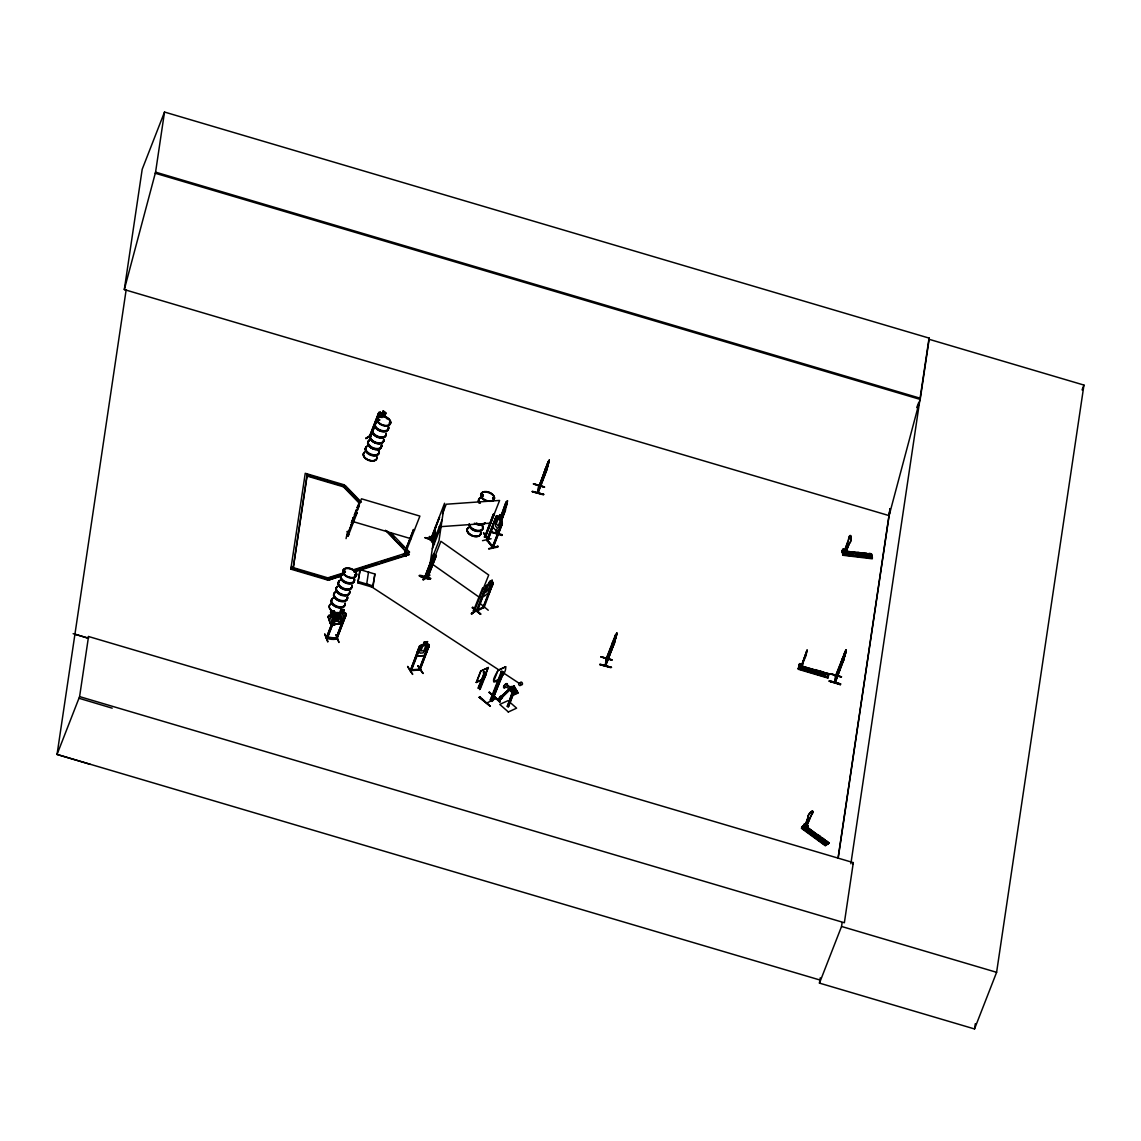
<?xml version="1.0" encoding="UTF-8"?>
<svg xmlns="http://www.w3.org/2000/svg" width="1141" height="1141" viewBox="0 0 1141 1141"><rect width="100%" height="100%" fill="white"/><g stroke="black" fill="none" stroke-linecap="round" stroke-linejoin="round"><path stroke-width="1.5" d="M844.055 550.176L843.142 550.233L844.297 550.347L842.771 553.014L843.556 550.176M844.939 550.233L845.224 553.542L849.375 543.116A3.837 1.184 -83.1 0 0 850.944 539.108A3.837 1.184 -83.1 0 0 850.074 535.514A3.837 1.184 -83.1 0 0 848.519 539.522L844.383 550.975M845.01 550.675L844.968 551.032M844.968 550.889L843.399 550.361M844.497 550.219L843.142 550.233M516.631 690.961L514.919 691.717L514.149 693.728L515.846 692.958L516.631 690.961L515.432 689.891L513.721 690.662L512.822 694.898L518.043 692.558L513.878 686.055L517.814 693.143L512.594 695.497L512.166 691.603L512.822 694.898L510.968 690.933L511.753 688.936L513.45 688.166L514.662 689.221L513.878 691.232L512.166 691.988L512.951 689.991L514.662 689.221M488.633 548.664L497.847 546.211M488.876 548.978L497.975 547.024L497.818 546.154M375.831 423.325L376.031 419.874L375.803 423.325M410.218 670.395L419.931 669.596L429.316 645.164L428.659 644.251L421.072 644.907L419.603 646.063L410.318 670.737L419.047 647.76L420.102 647.96L411.316 670.68L410.104 670.423L410.546 669.567M410.589 669.867L411.687 669.781L410.589 669.51M420.516 669.068L418.932 669.681L427.875 647.018L428.759 646.933L420.045 669.952L420.359 668.754M501.869 535.386L490.915 532.063M496.463 531.977L496.663 533.603L496.706 529.381M496.192 533.475L496.478 529.966M506.333 503.481C507.403 494.695 498.403 525.801 502.639 516.645M501.84 535.471L502.054 534.601L491.044 531.749M503.894 509.785L503.709 511.981C505.648 511.097 505.634 502.311 505.919 504.55L500.243 519.126M505.406 510.926L505.078 510.17L501.612 520.638M500.657 521.508L505.677 509.157L506.119 502.24M506.133 507.374L507.531 500.728L506.404 504.194M506.675 504.051L506.804 502.653M507.16 501.712L506.447 504.094M804.476 824.087L803.093 826.783M805.517 825.742L805.717 824.201L808.128 825.97L804.234 829.593C806.587 827.382 801.51 824.501 801.438 828.323L825.3 845.738L829.022 842.814L826.612 841.045L823.174 843.484L826.612 841.045M805.988 825.157L804.048 824.8M842.158 551.759L842.628 549.349L845.681 550.005L842.628 549.349M842.129 552.173L842.029 550.818L871.424 554.369L872.309 558.805L842.885 555.253M842.728 554.098L872.366 558.177L871.539 554.07C864.479 550.204 872.066 564.239 868.558 553.713M842.914 555.268C841.73 551.973 848.305 552.073 845.952 554.997L844.982 550.604M842.771 554.669L842.058 550.818L871.539 554.07M871.424 554.369L871.396 555.182L845.467 552.059M871.553 555.738L841.944 551.374M805.09 824.558L804.177 824.843M804.548 825.014L805.703 825.628M433.067 540.863L433.323 539.75L432.054 540.934L435.363 532.034M432.382 540.107L433.494 540.021M799.499 664.789L799.698 664.461M799.812 665.075L799.87 663.606L798.786 665.702M801.296 664.775L801.068 665.545L799.984 664.347M482.857 596.201L483.099 593.919M336.88 638.489L326.297 637.89L335.725 613.501L337.337 612.574L328.993 615.341L328.023 616.668L330.205 623.471L332.231 625.539L340.589 622.629C341.644 616.725 338.05 609.622 337.565 613.63L335.54 618.836L336.41 621.16L339.661 621.317L342.271 619.178L344.297 613.986L342.928 612.959M493.326 523.448L492.869 526.971L497.718 532.719L502.24 523.277L501.926 521.537M493.055 526.914L493.497 523.491M612.845 641.87L610.963 650.812L612.731 641.841M613.002 644.152L613.288 641.998M615.042 638.96L615.327 636.792M615.227 639.502L614.856 641.342L616.939 632.941L615.313 639.602M615.997 636.25L616.183 634.852M616.354 635.309L616.81 632.898L606.513 659.584L606.099 658.813L605.7 665.859L614.571 642.483L605.258 665.745L614.856 641.313M841.074 662.336L840.361 667.785L842.243 658.856M842.4 661.138L842.686 658.97M844.426 655.932L844.454 653.08L844.754 653.836M844.582 656.546L845.281 651.211M844.711 656.574L844.825 654.905M845.139 653.365L845.01 651.454M845.381 653.222L845.567 651.825M845.752 652.295L846.166 650.042M845.994 652.253L846.208 649.871L845.196 653.237M843.998 550.575L843.456 549.377L843.028 553.043M346.065 538.623L347.591 531.649M348.362 535.557L347.121 535.443L361.469 498.802L419.902 516.089L405.54 552.8L404.827 552.215M351.114 524.96L353.553 520.111L351.728 525.145M352.626 521.865L351.442 522.564L353.268 517.572L352.983 520.966L353.268 517.572M352.056 522.735L352.227 520.966M354.024 517.515L356.448 512.666L354.623 517.686M355.536 514.42L354.352 515.119L356.163 510.127L355.892 513.521L356.163 510.127M354.965 515.29L356.776 510.298M356.063 512.822L357.047 513.108L356.063 512.822L347.335 535.585L348.219 535.771L357.09 512.865M356.919 510.056L359.358 505.206L357.532 510.241M358.431 506.961L357.261 507.659L359.073 502.668L358.787 506.062L359.073 502.668M404.784 552.572L405.811 552.544L404.684 552.472L413.541 529.567L414.511 530.094L413.513 529.809M404.798 551.845L406.11 551.959M406.909 549.292L405.925 556.366L406.538 548.735M430.628 578.43C424.352 580.755 408.521 570.386 430.628 578.444M434.664 540.321L425.251 537.582M433.994 554.626L433.708 553.884L424.766 577.246L438.985 540.748L444.562 503.252L430.257 540.392L430.756 539.707M425.579 575.749L425.022 576.362L425.679 575.934M425.208 577.275L434.079 553.998M430.642 540.492L439.57 517.13L430.842 539.893M431.041 539.536L431.17 539.065M599.924 664.604C634.724 673.005 577.075 658.642 610.906 667.699M605.172 665.574L614.571 642.483M605.272 665.674L606.185 658.785M606.356 658.885L605.557 664.818L606.171 664.433M606.912 658.628L606.456 657.915M614.2 642.383L614.486 643.125M829.55 680.721C863.281 690.362 806.53 674.474 840.304 684.671M841.473 676.841L830.42 673.703L841.487 676.855M844.739 656.517L834.656 682.717L834.984 681.163M846.208 649.871L835.968 676.556L835.497 675.786L834.67 682.646M836.111 675.957L835.098 682.831L843.584 659.355L843.884 660.097M836.053 675.943L834.984 681.819M840.275 684.771L840.518 683.901M889.096 515.618L920.359 398.28L929.302 338.164L164.518 112.046L142.197 169.282L124.312 289.586L889.096 515.618L890.108 508.644M90.296 764.356L57.05 754.443L126.123 290.028L124.326 289.5L155.575 172.148L164.518 112.046M79.599 696.609L88.542 636.507L853.311 862.625L844.369 922.741L79.599 696.609L57.05 754.443L820.122 980.062M342.842 573.124L327.838 577.859L327.353 579.942L290.827 569.145L305.246 473.301L343.912 484.74L343.427 486.808L359.472 503.438M307.385 473.943L293.166 568.403L307.1 474.642L332.017 482.015M327.353 579.942L327.838 577.859L291.312 567.063L291.026 567.776M359.743 502.725L343.712 486.109L307.186 475.298L306.9 476.011L343.427 486.808L343.912 484.74M357.86 582.866L360.142 569.659L374.904 574.023L373.136 585.932L372.622 587.244L357.86 582.866L360.142 569.659M368.543 571.755L366.76 583.664L499.159 670.109M372.622 587.244L374.904 574.023M430.143 563.412L435.734 525.901M532.334 491.643C567.134 500.2 509.485 485.595 543.316 494.795M533.517 483.798L544.571 486.993L533.489 483.827M538.837 485.98L538.067 492.855L538.523 491.985M538.937 485.738L539.508 485.167L538.994 486.679L548.365 461.249L548.122 463.517M545.17 468.98L543.173 477.894L544.271 475.854M545.683 469.122L545.369 471.276L547.723 463.916M546.995 469.564L538.124 492.926L537.782 492.113M547.523 466.683L548.179 461.663M547.052 468.38L537.682 492.812L547.181 468.452L549.22 460.037L548.721 462.433M548.365 463.374L548.564 461.977M799.941 664.789L798.343 668.84L799.071 666.929L802.08 667.813L801.467 669.567L802.565 664.575L799.556 663.691L798.286 669.282L827.967 678.054L828.238 676.756L801.852 668.968M799.057 665.132L798.486 668.184L824.857 675.985M799.014 667.243L800.141 663.691M799.556 663.691L802.522 664.846M799.87 663.606L798.743 667.157L802.08 667.813M800.74 667.941L806.972 650.185L806.117 655.447L800.74 667.941L807.072 650.227M800.968 668.013L807.2 650.256M815.016 669.567C811.351 673.917 820.065 676.499 818.04 670.466L814.902 669.867M820.707 671.25L820.065 675.073L820.707 671.25L823.716 672.149L823.089 675.957L823.716 672.149M828.223 677.155L828.737 673.632L825.727 672.748L825.086 676.556L828.066 677.312M828.737 673.632L828.109 677.44L798.386 668.526M929.302 338.164L928.888 339.234L1083.95 385.073L996.606 972.317L974.528 1028.954L819.466 983.114L820.251 977.823M838.079 857.946L889.994 508.872M838.179 858.061L890.123 508.758M819.466 983.114L841.545 926.463L842.058 922.983M850.872 863.751L928.888 339.234M974.528 1028.954L975.313 1023.691M804.405 825.057L804.633 824.173L803.307 826.94M427.162 578.416L436.333 555.638L435.52 555.068L426.363 577.859L426.691 576.989L427.704 577.688M426.477 577.917L427.604 578.316L426.848 577.745M436.333 555.638L427.376 578.516L427.176 576.918M482.529 588.214L483.342 588.785L482.529 588.214L473.372 611.005L473.7 610.135L474.713 610.834M473.601 610.806L474.513 611.448L474.927 610.677L473.929 609.979M501.912 535.001L490.872 532.134M509.984 689.321L502.525 696.609A2.553 1.041 -48.7 0 1 499.901 699.504A2.553 1.041 -48.7 0 1 499.273 697.85A2.553 1.041 -48.7 0 1 502.126 695.539L509.67 688.522M510.198 689.521L502.753 696.809A2.553 1.041 -48.7 0 1 500.129 699.704A2.553 1.041 -48.7 0 1 499.501 698.05A2.553 1.041 -48.7 0 1 502.34 695.725M843.769 550.533L843.456 549.377M507.346 503.067L502.853 514.206L503.994 508.601M419.446 576.048L430.399 579.271M419.489 575.749L430.485 578.829M610.977 667.328L600.009 664.133M829.364 681.177L840.361 684.3L829.407 681.106M828.537 673.989L798.843 665.26L828.623 673.932L828.366 675.158M798.671 666.43L798.843 665.317M828.466 674.474L798.743 666.002M828.066 677.654L798.358 668.74M532.405 491.286L543.387 494.424M803.806 828.509L826.384 845.025L802.194 827.368L802.651 826.184M513.193 694.584L508.444 706.764L507.36 706.521L514.42 685.812L513.293 688.708M800.54 664.547L800.911 665.36M547.052 468.423L547.68 466.655M515.361 691.36L517.814 693.143L513.878 686.055L512.68 690.162L513.45 688.166M613.444 640.828L612.132 646.391L615.541 638.047M842.842 657.815L841.53 663.363L842.243 662.293M369.285 436.661L370.226 437.402M369.627 435.948L370.14 437.331M545.854 467.967L544.499 473.515L548.992 462.376M804.191 827.881L807.985 817.256A3.837 1.227 -53.7 0 1 809.554 813.248A3.837 1.227 -53.7 0 1 812.677 811.222A3.837 1.227 -53.7 0 1 811.108 815.23L806.402 826.441L804.376 828.009L806.587 826.583L811.294 815.359A3.837 1.227 -53.7 0 0 812.863 811.351A3.837 1.227 -53.7 0 0 809.739 813.376A3.837 1.227 -53.7 0 0 808.17 817.384L804.376 828.009M844.611 551.003L848.148 541.191M836.039 676.456L836.396 674.987L835.84 675.629M378.327 419.745L378.484 419.317M378.983 419.931L377.6 419.275L378.37 420.116M379.568 420.102L377.985 420.188L378.227 418.989M379.596 420.23L379.382 419.432L378.869 420.23M389.409 423.069L389.409 422.812M343.412 571.484L345.452 571.727M355.436 574.494L355.593 575.093M355.849 575.264L355.507 574.522M482.885 494.78C484.797 497.048 480.033 495.536 482.13 494.709M492.612 498.346L493.768 498.802M493.34 498.817L492.826 498.132M492.998 498.859L493.269 498.146M861.041 555.068C860.671 550.989 856.649 556.28 860.984 554.982M817.569 671.892L815.245 671.621M513.436 686.34C512.551 689.92 514.705 683.901 511.353 687.467M337.308 637.933L336.353 637.919C338.321 640.743 324.729 638.817 327.182 637.919L336.167 615.341L335.212 615.299L326.355 638.218L326.925 637.434L336.024 638.104L326.768 637.049M88.542 636.507L87.886 638.147L74.935 634.211M290.827 569.145L291.112 568.432L327.624 579.229M361.397 502.197L345.352 485.581L343.427 486.808M369.741 436.632L369.912 435.691L366.104 438.13M370.768 435.705L379.226 414.525L378.213 414.069L378.983 414.668M377.329 419.389L370.383 437.188L369.613 436.589M378.812 417.535L380.338 413.641L382.092 413.798L383.191 410.803L385.972 412.985L384.802 415.809L387.099 418.932M380.709 417.335L381.722 414.725L384.317 416.765M327.553 578.573L328.922 579.985L342.528 575.064M348.091 535.799L348.476 534.587L347.549 534.345M324.743 634.154L327.752 641.941M324.843 634.096L327.881 641.484M327.353 638.347L336.167 615.341M339.704 612.874L340.674 609.907C349.003 607.853 338.991 614.371 345.452 613.002L346.208 614.129L336.966 638.803M342.956 613.045L344.154 610.093M336.067 634.795L338.963 642.511L336.082 634.753M344.639 615.783L335.91 638.703L344.639 615.783L345.709 616.097L336.795 638.832M336.624 638.404C338.421 636.892 334.57 638.247 336.966 637.619M343.17 621.588L346.208 614.129M404.599 552.472L413.541 529.567M391.006 532.89L409.505 552.059L402.573 554.868M353.924 572.083L408.949 554.711L386.885 530.85M434.479 544.186L429.786 536.484L429.102 536.983L433.737 544.699L429.544 536.898M432.082 540.606L433.081 539.693L431.897 540.663L433.01 540.577M442.423 513.935L446.202 504.236L499.601 500.443L485.282 536.841C483.042 537.126 488.048 536.498 484.426 536.883M435.52 532.305L432.296 540.962M433.166 540.848L434.436 536.641M433.28 542.332L442.123 519.668M432.325 548.778L441.153 526.115M429.829 575.007L422.855 579.614L429.216 575.107M424.752 576.576L425.194 575.72M426.691 577.731L440.897 541.305L488.719 575.021L474.128 611.576L474.941 610.649M411.53 669.51L410.974 670.309L419.931 647.689M412.557 674.417C402.673 657.544 410.361 672.306 412.685 673.96M417.749 665.873L423.04 673.518L418.291 665.831M426.349 644.636L427.39 641.755M426.492 644.537L427.533 641.656L424.267 641.941L423.24 644.808L421.271 645.877L419.232 651.083L420.002 653.165L423.04 652.909L425.536 650.541L427.561 645.335L426.306 644.551M419.332 669.967L427.875 647.018M426.292 652.638L429.187 645.207M417.906 665.802L422.726 673.104M488.02 540.763L483.456 532.676L488.148 540.378M482.529 540.663L491.115 538.737M484.397 536.94L485.724 536.042M484.554 537.211L493.34 514.277L494.238 514.206L485.481 537.183M484.797 537.24L493.34 514.277M487.364 540.934L487.521 539.336L486.822 540.335M486.808 540.249L492.912 547.651L502.34 523.263L502.083 521.451L497.362 515.732L496.235 515.974L486.808 540.249L495.95 517.529L487.421 541.005L487.492 539.379M493.354 526.286L487.706 540.763M499.729 514.634L501.869 517.073L500.571 519.897L501.227 522.05L499.202 527.256L497.305 528.254L495.422 525.958L495.28 522.507L497.305 517.301L498.674 517.6L499.829 514.62L498.745 517.401M500.542 516.759L506.133 502.126M500.3 518.47L507.417 500.685M501.669 519.982L505.463 510.269M497.833 530.337L496.62 533.646M493.197 547.409L501.997 524.846L501.441 524.175L492.27 547.01L492.598 546.111M492.769 546.896L500.813 525.801M472.502 607.554L480.646 614.371L472.103 607.754M474.456 611.348L474.185 610.064M485.909 586.403L476.439 610.849L484.169 606.342L483.855 607.169M486.009 587.815L476.952 611.077M484.155 607.44L483.256 606.983C479.491 610.62 475.654 609.023 477.466 610.749L487.121 585.804L489.746 581.425L492.17 580.227L489.803 588.67L485.438 592.635L485.096 591.009M478.165 609.622L471.333 613.844L477.765 609.265M492.67 582.295L483.028 607.568L492.612 584.549L484.069 607.554M483.313 607.811L483.713 606.941M490.145 590.296L493.226 582.88M488.248 610.221L480.332 603.675M538.994 486.679L549.334 460.065M538.994 486.608L547.552 463.203L547.837 463.945M483.827 678.824L476.268 682.389L480.689 671.051L488.234 667.499L484.625 677.355M476.439 682.532L480.846 671.193L488.405 667.642M483.37 672.42L484.312 672.634L483.67 672.078M477.951 688.251L484.74 672.092L486.408 673.532L480.147 689.292M478.578 687.966L484.74 672.092M479.505 689.592L488.234 667.499M479.263 697.365L479.876 696.695L479.263 697.365L490.359 706.336L479.833 696.737M479.306 697.322L490.359 706.336M499.63 701.943L489.104 692.345L500.2 701.316L499.601 701.986L500.2 701.316M493.597 681.534L498.018 670.209L505.734 666.786L498.189 670.352C483.87 692.944 507.531 676.87 505.577 666.644M487.079 702.885L495.679 698.62M500.799 671.336L503.737 672.677L501.341 671.593L490.273 699.975L491.942 701.401L493.226 699.647L490.83 698.563L493.226 699.647M491.628 698.121L502.069 671.25M502.981 673.005L491.942 701.401L503.609 672.719L502.054 671.379M503.737 672.677L502.425 674.502L500.756 673.062L501.498 672.719M513.878 686.055L511.624 691.845L512.937 692.673M507.36 706.521L512.68 692.102M508.444 706.764L513.179 693.871M508.244 712.013L516.602 708.162L508.073 700.645L499.744 704.382L508.287 711.898M606.042 659.298L615.641 634.367M606.969 658.657L606.142 659.412L615.684 635.865M611.048 649.172L616.639 635.252M842.7 549.648L843.014 554.041L843.47 552.857M842.743 551.887L843.712 549.406M845.039 551.174L845.609 549.705M801.98 666.044L802.565 664.575M846.451 553.228L845.994 554.398L845.224 551.174M857.946 552.429L858.745 556.537L857.946 552.429L860.942 552.786L861.854 556.594L858.859 556.237M916.722 407.594L918.662 402.645M863.58 553.114L864.379 557.222L863.58 553.114L866.575 553.471L867.374 557.578L866.575 553.471M835.426 676.271L845.324 651.083M835.526 676.456L845.082 652.837M840.446 666.144L846.023 652.224L834.584 682.66M843.969 659.469L835.112 682.703M805.061 823.645C803.193 829.236 805.945 822.19 804.12 824.33M802.194 827.368L805.717 824.201M804.605 829.136L805.075 827.952M807.414 827.325L808.128 825.97M818.026 834.756L814.603 837.194L818.026 834.756L820.45 836.524L817.013 838.963L820.45 836.524M822.59 838.093L819.152 840.532L822.59 838.093L825 839.862L821.563 842.315L825 839.862M825.941 845.324L829.022 842.814M852.669 864.279L853.311 862.625M1082.053 389.937L1083.95 385.073M845.224 553.542L849.603 543.145A3.837 1.184 -83.1 0 0 851.157 539.137A3.837 1.184 -83.1 0 0 850.302 535.543A3.837 1.184 -83.1 0 0 848.747 539.55L848.519 539.522M411.573 669.81L420.031 669.582M419.674 669.182L420.102 668.697M420.088 669.895L410.503 670.723M816.371 836.324L818.71 836.653M804.248 824.315L805.275 823.802M493.012 546.696L492.941 545.94M512.594 695.497L513.778 693.072M610.849 650.769L611.961 648.744M840.232 667.756L841.345 665.716M430.285 539.736L431.098 538.994M501.669 518.47L502.653 516.559M533.475 484.084L544.442 487.293M425.122 537.924L434.721 540.863M600.993 657.016L611.961 660.183M830.377 673.989L841.359 677.155M507.103 685.541L510.911 687.51L507.246 685.27A2.553 1.041 -48.7 0 0 506.247 684.001A2.553 1.041 -48.7 0 0 503.794 687.025A2.553 1.041 -48.7 0 0 505.648 687.239L505.434 687.053A2.553 1.041 -48.7 0 1 503.552 686.982A2.553 1.041 -48.7 0 1 505.705 683.987A2.553 1.041 -48.7 0 1 507.217 684.586M488.476 593.491C495.379 584.677 480.518 602.648 483.014 593.976M472.674 607.098L480.817 613.901M358.188 505.891L358.745 505.035M358.787 506.062L359.358 505.206M355.279 513.336L355.835 512.48M355.892 513.521L356.448 512.666M352.369 520.795L352.94 519.939M352.983 520.966L353.553 520.111M357.261 507.659L357.832 506.789M354.352 515.119L354.922 514.234M351.442 522.564L352.013 521.694M328.052 616.753L328.993 615.341M828.523 843.627L804.148 826.555M805.218 825.87L828.908 843.113L827.952 843.998M826.269 844.853L825.713 845.481L801.766 827.967M343.256 621.517L341.13 624.327L332.915 623.827L341.102 624.241L343.284 621.603M505.677 686.825L509.713 688.993L510.712 687.752M327.724 637.134L326.939 637.477M429.758 536.512L434.393 544.228M487.164 585.076L485.838 586.403L488.79 584.349L489.789 581.482L492.27 580.298M487.036 539.379L487.749 540.178M377.985 419.474L379.568 419.688M343.712 571.142L343.655 572.055M355.008 574.864L355.721 574.836M482.614 495.508L482.315 494.723M493.425 498.046L492.698 498.375M802.152 827.867L805.132 825.685L804.476 826.084M804.376 826.269L828.323 843.769M829.008 843.313L804.99 825.542M509.414 688.765L502.482 695.768M347.705 531.335L347.007 531.62M483.342 606.741L484.112 606.313L483.413 606.598M347.648 534.758L348.661 534.972M423.325 579.999L429.629 575.321M477.865 608.88L471.518 613.373L471.846 614.172M471.475 613.872L477.808 609.365M370.283 435.719L365.862 438.472L370.098 436.019M365.919 438.6L370.112 436.19M370.468 436.504L369.998 435.776M378.869 412.443L369.384 436.846L378.841 412.457L380.21 412.101L386.528 417.278M384.888 415.766L385.758 413.042L383.176 411.017M487.079 585.076L492.841 582.267L493.126 582.951M491.058 583.222L492.769 582.366M492.883 584.777L491.942 584.877M484.055 607.44L476.909 611.034M482.814 495.779L483.085 494.866M344.168 571.085L344.71 572.04M345.153 572.511L345.267 571.47M355.222 574.494L355.222 575.378M860.685 555.325C862.111 552.643 856.221 554.269 860.499 555.139M484.112 672.734L486.28 673.561L483.47 672.177M484.169 673.575L483.427 673.917L485.838 675.001M476.268 682.389L482.315 679.537M493.768 681.676L501.327 678.125M490.273 699.975L491.001 699.633M513.664 686.525L511.268 688.693L513.165 687.838M511.254 688.208L510.697 688.964L512.209 687.809M347.149 535.2L348.247 535.514M330.533 612.118L334.099 610.891L330.533 612.118L331.304 614.543M340.589 622.629L332.231 625.539M477.024 610.435L477.58 609.608M343.712 486.109L345.352 485.581M352.84 569.972L409.505 552.059M329.221 578.045L342.557 573.837M354.238 570.143L377.571 562.77M380.909 561.714L399.25 555.924M354.209 571.384L409.22 553.998M328.922 579.985L340.589 576.305M538.666 485.866L537.639 492.655M501.997 524.846L501.127 524.247M496.292 516.089L497.362 515.86M842.914 554.84L870.398 557.863M481.716 494.624L482.572 494.638M483.071 495.893L482.087 495.779M343.798 571.099L344.653 571.099M343.755 571.955L345.324 572.283L344.839 571.113M419.203 648.031L420.102 647.96M428.032 647.275L428.93 647.204M416.707 656.232L424.366 655.576L426.449 652.723L424.309 655.505L416.707 656.232L416.736 653.451M411.43 669.753L419.332 669.353M493.497 514.548L494.395 514.477M439.1 526.771L490.773 523.106M836.225 675.743L836.367 675.058M389.452 423.154L389.195 423.282M481.958 494.581L481.431 495.394M482.115 494.88L483.014 495.051M344.924 572.397L344.168 572.24M344.197 610.164L340.674 609.907M337.351 612.674L345.452 613.002M335.311 615.555L336.267 615.612M344.739 616.04L345.709 616.097M845.581 552.544L869.827 555.524M843.541 553.157L846.522 553.528M842.586 553.927L872.195 557.436M864.493 556.922L867.488 557.279M869.471 557.521L872.451 557.892M404.998 551.331L406.139 551.716M487.05 540.107L492.855 547.58L487.649 540.42L492.784 546.168M355.008 575.121L355.521 574.764M507.346 705.794L508.43 706.037M358.374 581.568L373.136 585.932M358.046 506.062L357.333 507.132M425.137 537.668L432.967 539.935M347.705 534.402L348.576 534.687M405.155 551.36L405.597 552.401M155.575 172.148L920.359 398.28M155.162 173.218L919.946 399.336M543.986 472.474L543.287 477.922L544.257 475.94M338.649 483.969L343.626 485.438M352.626 521.466L411.074 538.737M802.052 666.872L825.171 673.775M801.98 667.357L825.057 674.245M820.179 674.773L823.203 675.657M292.695 568.261L297.673 569.744M300.996 570.714L305.973 572.197M312.62 574.151L320.921 576.604M73.138 633.683L88.584 638.247M841.545 926.463L996.606 972.317M78.957 698.263L112.203 708.176M474.171 611.562L473.486 611.063M344.853 571.541L344.097 572.083M501.983 671.963L518.855 683.102M435.306 555.225L436.119 555.795M426.463 577.888L427.276 578.458M432.054 563.954L479.876 597.67M805.46 824.373L807.871 826.141M805.774 827.296L826.897 842.743M826.54 842.971L805.546 827.582L826.483 843.014M802.394 826.355L804.804 828.124M814.717 836.895L817.127 838.664M819.267 840.247L821.677 842.015M823.289 843.199L825.713 844.968M801.823 827.824L825.613 845.267M380.124 412.158L382.164 413.755M500.87 673.09L502.425 674.431M489.489 692.188L500 701.772L489.104 692.345M491.015 699.704L492.57 701.03M511.639 687.467L511.753 687.381A2.239 0.913 -48.7 0 0 511.054 686.525A2.239 0.913 -48.7 0 0 508.915 688.836A2.239 0.913 -48.7 0 0 509.742 689.834M511.753 688.936L512.951 689.991M513.721 690.662L514.919 691.717M514.648 691.902L516.288 693.343M510.968 690.933L514.577 694.113M330.291 623.328L332.288 625.425M347.549 488.847L359.886 501.626M390.721 533.589L394.429 537.425M399.364 542.545L404.299 547.651M385.373 530.28L408.949 554.711M327.838 577.859L329.193 579.271M817.384 671.692C814.061 668.854 815.815 674.844 817.569 671.678M816.542 836.524L817.84 837.309L818.881 836.638M428.574 644.351L429.244 645.293M345.366 613.088L346.065 614.158M427.533 641.656L424.324 642.026L423.183 644.722M419.546 645.977L416.622 653.465M817.469 671.921L816.157 670.694L815.059 671.635M816.457 836.296C818.81 840.275 819.124 833.315 816.371 836.538M334.869 613.302L336.852 613.73L338.349 618.408L337.208 621.032L333.885 622.187L331.461 620.804L329.963 616.126L331.475 614.671L330.648 612.075M332.944 623.899L332.83 621.075M338.606 613.031L340.774 619.791M334.056 610.806L334.898 613.387L333.971 610.92M328.152 616.653L330.32 623.414M381.607 413.299L381.935 417.635M332.93 620.975L333.072 623.813M416.793 653.536L416.822 656.132M520.353 682.889A1.441 0.984 65.8 0 1 521.722 682.304A1.441 0.984 65.8 0 1 522.364 684.386A1.441 0.984 65.8 0 1 520.767 684.258M351.742 587.344A7.16 4.35 21.3 0 1 342.528 589.027A7.16 4.35 21.3 0 1 339.333 581.397M352.084 585.091A7.16 4.35 21.3 0 1 342.928 587.986A7.16 4.35 21.3 0 1 340.959 579.756M354.366 579.542A7.274 4.421 21.3 0 1 345.067 582.481A7.274 4.421 21.3 0 1 343.056 574.123M354.48 579.214A7.274 4.421 21.3 0 1 345.181 582.152A7.274 4.421 21.3 0 1 343.184 573.795M354.523 578.844A7.16 4.35 21.3 0 1 347.106 582.395A7.16 4.35 21.3 0 1 341.344 574.95M342.186 574.094A7.16 4.35 21.3 0 1 343.398 573.509M349.631 591.366A7.16 4.35 21.3 0 1 341.344 594.632A7.16 4.35 21.3 0 1 337.294 586.617M351.984 587.016A7.274 4.421 21.3 0 1 342.628 588.727A7.274 4.421 21.3 0 1 339.39 580.969M352.041 585.461A7.274 4.421 21.3 0 1 343.626 588.785A7.274 4.421 21.3 0 1 339.519 580.641M354.109 579.885A7.16 4.35 21.3 0 1 345.823 583.151A7.16 4.35 21.3 0 1 341.772 575.135M340.289 612.888A7.16 4.35 21.3 0 1 330.648 610.036A7.16 4.35 21.3 0 1 331.575 603.846M344.725 603.96A7.16 4.35 21.3 0 1 336.438 607.226A7.16 4.35 21.3 0 1 332.388 599.21M340.403 612.532A7.131 4.336 21.3 0 1 330.804 609.693A7.131 4.336 21.3 0 1 331.717 603.518M345.167 604.502A7.274 4.421 21.3 0 1 334.969 605.785A7.274 4.421 21.3 0 1 333.8 597.87M345.138 602.919A7.16 4.35 21.3 0 1 335.982 605.8A7.16 4.35 21.3 0 1 334.013 597.57M347.577 596.657A7.16 4.35 21.3 0 1 338.421 599.553A7.16 4.35 21.3 0 1 336.452 591.323M349.688 592.65A7.174 4.364 21.3 0 1 340.446 594.347A7.174 4.364 21.3 0 1 337.251 586.688M344.981 603.603A7.274 4.421 21.3 0 1 336.552 606.926A7.274 4.421 21.3 0 1 332.445 598.783M347.164 597.713A7.16 4.35 21.3 0 1 338.877 600.965A7.16 4.35 21.3 0 1 334.826 592.963M347.406 597.356A7.274 4.421 21.3 0 1 338.991 600.665A7.274 4.421 21.3 0 1 334.869 592.536M347.534 597.043A7.274 4.421 21.3 0 1 339.119 600.351A7.274 4.421 21.3 0 1 334.998 592.208M349.474 593.149A7.16 4.35 21.3 0 1 342 595.516A7.16 4.35 21.3 0 1 335.825 589.113M336.224 588.057A7.16 4.35 21.3 0 1 337.066 587.201M486.865 501.227A7.146 4.35 21.3 0 1 481.103 493.782A7.146 4.35 21.3 0 1 491.486 494.082A7.146 4.35 21.3 0 1 491.871 501.37M479.077 502.696A7.274 4.421 21.3 0 1 480.989 497.647M479.206 502.368A7.274 4.421 21.3 0 1 481.103 497.319M480.404 503.224A7.16 4.35 21.3 0 1 481.317 497.034M479.049 503.038A7.16 4.35 21.3 0 1 479.691 498.674M468.423 527.613A7.146 4.35 21.3 0 0 472.46 535.614A7.146 4.35 21.3 0 0 480.732 532.376A7.146 4.35 21.3 0 1 472.46 535.614A7.146 4.35 21.3 0 1 468.409 527.641A7.188 4.379 21.3 0 0 472.388 535.785A7.188 4.379 21.3 0 0 480.718 532.519M480.589 532.719A7.146 4.35 21.3 0 1 472.317 535.985A7.146 4.35 21.3 0 1 468.281 527.983M483.028 526.814A7.274 4.421 21.3 0 1 476.41 530.665A7.274 4.421 21.3 0 1 469.222 523.947M484.754 523.505A7.16 4.35 21.3 0 1 474.356 523.206M483.057 526.443A7.16 4.35 21.3 0 1 477.437 530.38A7.16 4.35 21.3 0 1 469.536 524.817M482.13 526.229A7.16 4.35 21.3 0 1 477.024 531.421A7.16 4.35 21.3 0 1 469.065 524.66M482.9 527.142A7.274 4.421 21.3 0 1 476.282 530.993A7.274 4.421 21.3 0 1 469.108 524.261M484.312 523.305A7.16 4.35 21.3 0 1 476.339 523.077M484.996 523.191A7.274 4.421 21.3 0 1 476.039 523.819M485.11 522.863A7.274 4.421 21.3 0 1 476.168 523.505M385.801 434.093A7.16 4.35 21.3 0 1 377.5 437.36A7.16 4.35 21.3 0 1 373.449 429.344M383.947 440.169A7.146 4.35 21.3 0 1 373.934 441.41A7.146 4.35 21.3 0 1 372.779 433.637M386.228 434.65A7.274 4.421 21.3 0 1 376.045 435.919A7.274 4.421 21.3 0 1 374.876 428.003M386.2 433.052A7.16 4.35 21.3 0 1 377.058 435.933A7.16 4.35 21.3 0 1 375.089 427.704M388.482 427.49A7.274 4.421 21.3 0 1 379.183 430.428A7.274 4.421 21.3 0 1 377.186 422.07M388.61 427.176A7.274 4.421 21.3 0 1 379.311 430.114A7.274 4.421 21.3 0 1 377.314 421.742M388.639 426.791A7.16 4.35 21.3 0 1 379.482 429.686A7.16 4.35 21.3 0 1 377.514 421.457M372.622 434.051A7.146 4.35 21.3 0 0 374.59 442.266A7.146 4.35 21.3 0 0 383.718 439.371A7.174 4.364 21.3 0 1 375.432 442.665A7.174 4.364 21.3 0 1 371.381 434.635M386.043 433.751A7.274 4.421 21.3 0 1 377.614 437.06A7.274 4.421 21.3 0 1 373.506 428.916M388.225 427.846A7.16 4.35 21.3 0 1 379.939 431.098A7.16 4.35 21.3 0 1 375.888 423.097M378.327 450.652A7.16 4.35 21.3 0 1 371.438 455.473A7.16 4.35 21.3 0 1 366.503 447.158M381.693 444.619A7.16 4.35 21.3 0 1 372.536 447.5A7.16 4.35 21.3 0 1 370.568 439.285M376.787 457.156A7.146 4.35 21.3 0 1 368.514 460.408A7.146 4.35 21.3 0 1 364.478 452.406M379.097 451.565A7.274 4.421 21.3 0 1 370.668 454.874A7.274 4.421 21.3 0 1 366.561 446.744M379.226 451.237A7.274 4.421 21.3 0 1 370.796 454.56A7.274 4.421 21.3 0 1 366.689 446.416M379.268 450.866A7.174 4.364 21.3 0 1 370.953 454.132A7.174 4.364 21.3 0 1 366.903 446.102M381.536 445.318A7.274 4.421 21.3 0 1 373.107 448.627A7.274 4.421 21.3 0 1 368.999 440.483M381.665 444.99A7.274 4.421 21.3 0 1 373.235 448.299A7.274 4.421 21.3 0 1 369.128 440.169M383.504 439.913A7.146 4.35 21.3 0 1 375.232 443.164A7.146 4.35 21.3 0 1 371.196 435.177M383.676 439.585A7.188 4.379 21.3 0 1 375.36 442.865A7.188 4.379 21.3 0 1 371.296 434.821M515.375 692.858L516.06 692.33L515.39 692.772M338.321 619.477L337.137 619.962L334.441 618.222L332.145 621.717L333.557 617.937C327.781 616.596 331.717 613.744 334.142 617.081L336.338 613.772L335.026 617.409L338.321 619.477M601.022 656.731L612.089 659.883L601.007 656.76M615.07 636.107L615.356 636.863L615.07 636.107M383.462 411.844L383.091 412.771L384.759 414.069L385.116 413.142L383.462 411.844M339.305 613.73L337.28 618.921L340.531 619.092L342.557 613.887L339.305 613.73M341.159 610.506L340.788 611.433L342.885 611.533L343.241 610.606L341.159 610.506M422.897 645.735L420.872 650.94L423.91 650.684L425.935 645.478L422.897 645.735M424.709 642.44L424.338 643.367L426.663 642.269L424.709 642.44M498.317 518.527L496.292 523.733L498.175 526.03L500.214 520.824L498.317 518.527M499.929 515.689L500.785 518.085L499.929 515.689M488.334 585.205L486.308 590.396L488.576 589.269L490.616 584.078L488.334 585.205M490.017 581.739L489.646 582.68L491.471 581.026L490.017 581.739M333.543 611.633L331.403 612.375L331.674 613.216L333.814 612.475L333.543 611.633M335.069 614.343L331.746 615.498L333.243 620.176L336.566 619.021L335.069 614.343M518.642 683.659A1.441 0.984 65.8 0 0 520.111 685.57A1.441 0.984 65.8 0 0 520.353 683.402A1.441 0.984 65.8 0 0 518.642 683.659M510.697 690.091A2.239 0.913 -48.7 0 0 512.466 687.025A2.239 0.913 -48.7 0 0 509.67 688.864A2.239 0.913 -48.7 0 0 510.697 690.091M344.525 574.451A7.16 4.35 21.3 0 0 356.234 575.863A7.16 4.35 21.3 0 0 348.675 568.018A7.16 4.35 21.3 0 0 344.525 574.451M344.311 574.978A7.16 4.35 21.3 0 0 356.021 576.39A7.16 4.35 21.3 0 0 348.461 568.56A7.16 4.35 21.3 0 0 344.311 574.978M344.425 574.665A7.188 4.379 21.3 0 0 356.177 576.077A7.188 4.379 21.3 0 0 348.59 568.218A7.188 4.379 21.3 0 0 344.425 574.665M341.473 594.29A7.16 4.35 21.3 0 0 349.774 591.024A7.146 4.35 21.3 0 1 341.487 594.261A7.16 4.35 21.3 0 1 337.436 586.274A7.146 4.35 21.3 0 0 341.487 594.261M482.458 497.989A7.146 4.35 21.3 0 0 494.139 499.387A7.146 4.35 21.3 0 0 486.594 491.571A7.146 4.35 21.3 0 0 482.458 497.989M482.343 498.218A7.188 4.379 21.3 0 0 494.082 499.63A7.188 4.379 21.3 0 0 486.494 491.771A7.188 4.379 21.3 0 0 482.343 498.218M378.655 422.412A7.146 4.35 21.3 0 0 390.336 423.81A7.146 4.35 21.3 0 0 382.791 416.009A7.146 4.35 21.3 0 0 378.655 422.412M378.441 422.94A7.146 4.35 21.3 0 0 390.122 424.352A7.146 4.35 21.3 0 0 382.577 416.536A7.146 4.35 21.3 0 0 378.441 422.94M378.541 422.626A7.188 4.379 21.3 0 0 390.293 424.038A7.188 4.379 21.3 0 0 382.706 416.18A7.188 4.379 21.3 0 0 378.541 422.626M368.657 460.065A7.146 4.35 21.3 0 0 376.929 456.799A7.146 4.35 21.3 0 1 368.657 460.037A7.146 4.35 21.3 0 1 364.621 452.05A7.146 4.35 21.3 0 0 368.657 460.065M372.993 448.926A7.16 4.35 21.3 0 0 381.279 445.66A7.174 4.364 21.3 0 1 372.993 448.926A7.174 4.364 21.3 0 1 368.928 440.911A7.16 4.35 21.3 0 0 372.993 448.926"/></g></svg>
